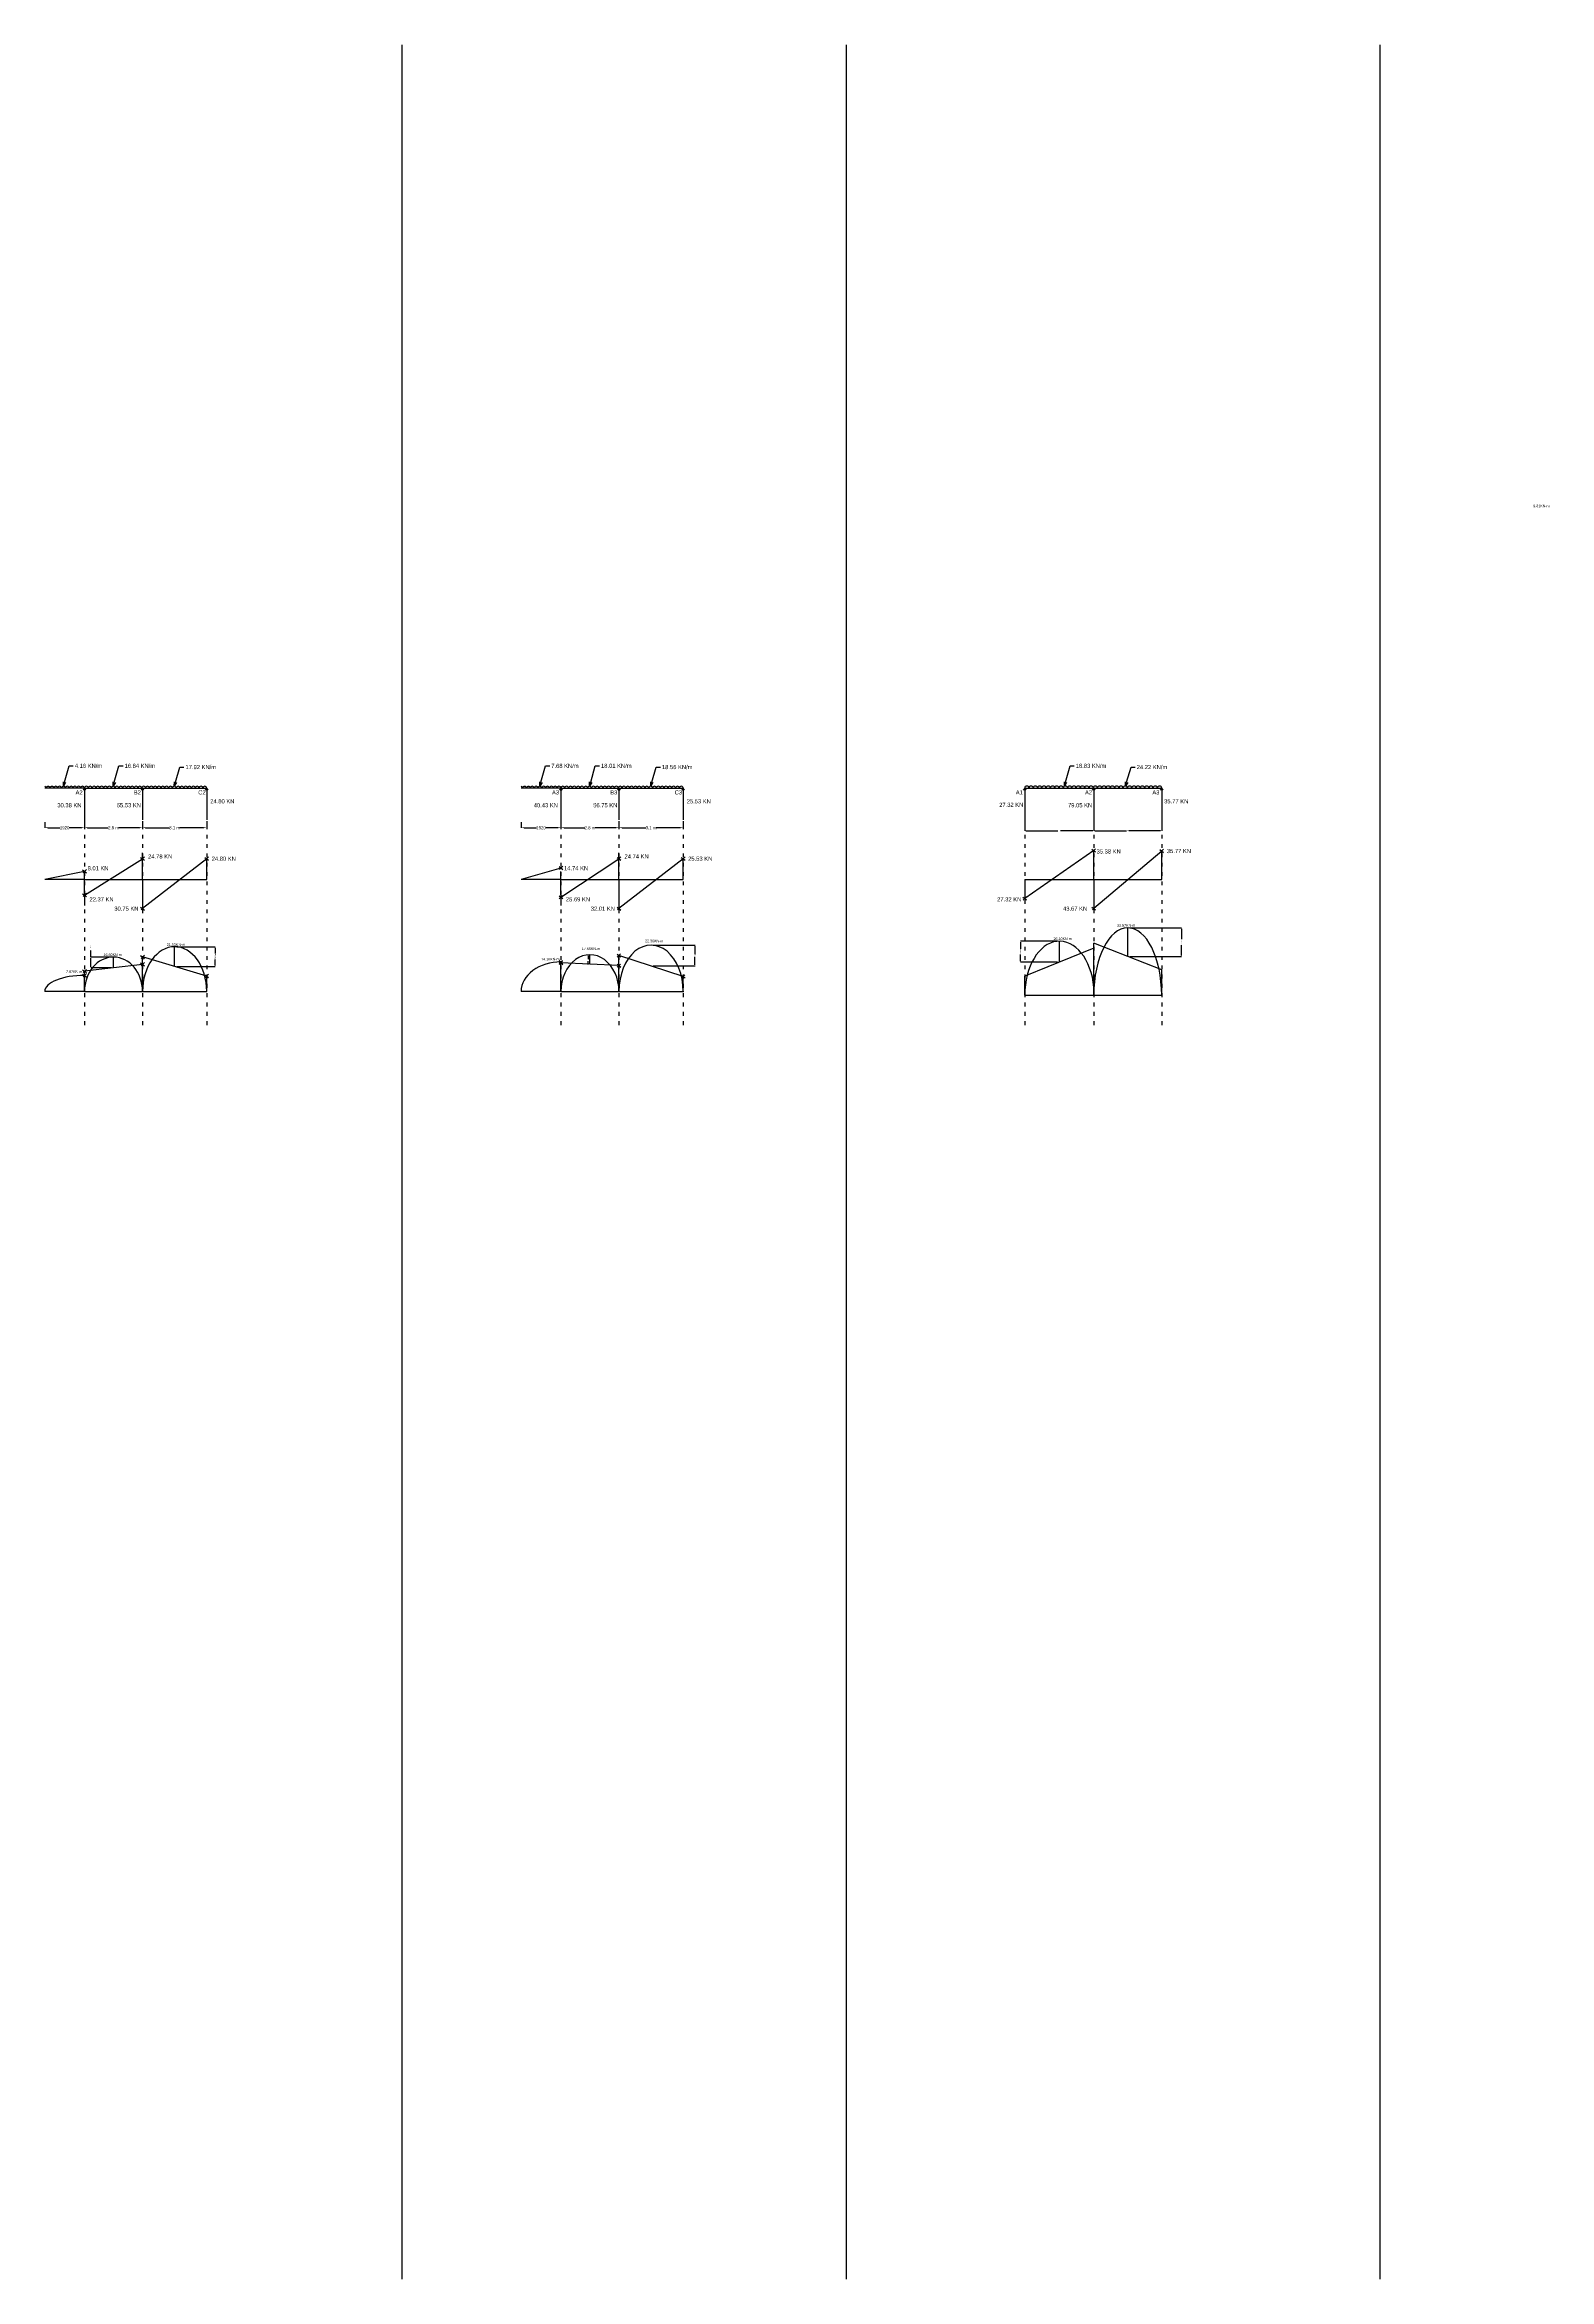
# Model space of a CAD drawing. Header units: millimetres. Extents: x 0 to 1679650, y -107560 to 692040.
# Drawn here: x 91920 to 164524, y 198350 to 306180 of the extents above; entities that cross this region are included whole.
import ezdxf
from ezdxf import colors
from ezdxf.entities.mleader import LeaderData, LeaderLine
from ezdxf.math import Vec2, Vec3

# ---------------------------------------------------------------- set-up
doc = ezdxf.new("R2010")
doc.units = ezdxf.units.MM
doc.linetypes.add('ACAD_ISO03W100', pattern=[30, 12, -18])
doc.styles.get("Standard").update_dxf_attribs({"font": 'arial.ttf'})
doc.dimstyles.new('ISO-25', dxfattribs={"dimtxt": 40, "dimasz": 50, "dimexe": 1.25, "dimexo": 100, "dimtad": 0, "dimdec": 0, "dimtxsty": 'Standard', "dimcen": 2.5, "dimadec": 0, "dimazin": 0, "dimtfac": 1, "dimtdec": 0, "dimtmove": 0, "dimatfit": 3, "dimfxl": 1, "dimarcsym": 0})

# ---------------------------------------------------------------- blocks, each defined once
blk = doc.blocks.new('_Open30')
at = {"color": 0, "linetype": 'ByBlock', "lineweight": -2}
for p, q in [((-1, 0.27), (0, 0)), ((0, 0), (-1, -0.27)), ((0, 0), (-1, 0))]:
    blk.add_line(p, q, dxfattribs=at)
blk = doc.blocks.new('*D132')
at = {"color": 0, "lineweight": -2, "transparency": 16777216}
for p, q in [((93840, 268810), (93840, 268394)), ((96640, 268712), (96640, 268394)), ((93990, 268395), (94987, 268395)), ((96490, 268395), (95493, 268395))]:
    blk.add_line(p, q, dxfattribs=at)
at = {"color": 0, "transparency": 16777216}
for points in [[(93990, 268420), (93990, 268370), (93840, 268395)], [(96490, 268420), (96490, 268370), (96640, 268395)]]:
    blk.add_solid(points, dxfattribs=at)
at = {"layer": 'Defpoints', "color": 0, "transparency": 16777216}
for p in [(93840, 268910), (96640, 268812), (96640, 268395)]:
    blk.add_point(p, dxfattribs=at)
at = {"color": 0, "transparency": 16777216, "insert": (95240, 268395), "char_height": 150, "attachment_point": 5}
blk.add_mtext('2.8 m', dxfattribs=at)
blk = doc.blocks.new('*D133')
at = {"color": 0, "lineweight": -2, "transparency": 16777216}
for p, q in [((96640, 268712), (96640, 268394)), ((99740, 268712), (99740, 268394)), ((96790, 268395), (97938, 268395)), ((99590, 268395), (98442, 268395))]:
    blk.add_line(p, q, dxfattribs=at)
at = {"color": 0, "transparency": 16777216}
for points in [[(96790, 268420), (96790, 268370), (96640, 268395)], [(99590, 268420), (99590, 268370), (99740, 268395)]]:
    blk.add_solid(points, dxfattribs=at)
at = {"layer": 'Defpoints', "color": 0, "transparency": 16777216}
for p in [(96640, 268812), (99740, 268812), (99740, 268395)]:
    blk.add_point(p, dxfattribs=at)
at = {"color": 0, "transparency": 16777216, "insert": (98190, 268395), "char_height": 150, "attachment_point": 5}
blk.add_mtext('3.1 m', dxfattribs=at)
blk = doc.blocks.new('*D134')
at = {"color": 0, "lineweight": -2, "transparency": 16777216}
for p, q in [((91920, 268670), (91920, 268394)), ((93840, 268810), (93840, 268394)), ((92070, 268395), (92663, 268395)), ((93690, 268395), (93097, 268395))]:
    blk.add_line(p, q, dxfattribs=at)
at = {"color": 0, "transparency": 16777216}
for points in [[(92070, 268420), (92070, 268370), (91920, 268395)], [(93690, 268420), (93690, 268370), (93840, 268395)]]:
    blk.add_solid(points, dxfattribs=at)
at = {"layer": 'Defpoints', "color": 0, "transparency": 16777216}
for p in [(91920, 268770), (93840, 268910), (91920, 268395)]:
    blk.add_point(p, dxfattribs=at)
at = {"color": 0, "transparency": 16777216, "insert": (92880, 268395), "char_height": 150, "attachment_point": 5}
blk.add_mtext('1920', dxfattribs=at)
blk = doc.blocks.new('*D135')
at = {"color": 0, "lineweight": -2, "transparency": 16777216}
for p, q in [((95140, 262150), (94139, 262150)), ((94140, 262150), (94140, 262464)), ((94140, 261687), (94140, 262100)), ((95140, 261637), (94139, 261637))]:
    blk.add_line(p, q, dxfattribs=at)
at = {"color": 0, "transparency": 16777216}
for points in [[(94132, 262100), (94148, 262100), (94140, 262150)], [(94132, 261687), (94148, 261687), (94140, 261637)]]:
    blk.add_solid(points, dxfattribs=at)
at = {"layer": 'Defpoints', "color": 0, "transparency": 16777216}
for p in [(94140, 262150), (95240, 262150), (95240, 261637)]:
    blk.add_point(p, dxfattribs=at)
at = {"color": 0, "transparency": 16777216, "insert": (94140, 262607), "char_height": 40, "attachment_point": 5, "rotation": 90}
blk.add_mtext('5.14KN-m', dxfattribs=at)
blk = doc.blocks.new('*D136')
at = {"color": 0, "lineweight": -2, "transparency": 16777216}
for p, q in [((98290, 262653), (100151, 262653)), ((100150, 262603), (100150, 262318)), ((100150, 261748), (100150, 262032)), ((98290, 261698), (100151, 261698))]:
    blk.add_line(p, q, dxfattribs=at)
at = {"color": 0, "transparency": 16777216}
for points in [[(100142, 262603), (100158, 262603), (100150, 262653)], [(100142, 261748), (100158, 261748), (100150, 261698)]]:
    blk.add_solid(points, dxfattribs=at)
at = {"layer": 'Defpoints', "color": 0, "transparency": 16777216}
for p in [(98190, 262653), (100150, 262653), (98190, 261698)]:
    blk.add_point(p, dxfattribs=at)
at = {"color": 0, "transparency": 16777216, "insert": (100150, 262175), "char_height": 40, "attachment_point": 5, "rotation": 90}
blk.add_mtext('9.56KN-m', dxfattribs=at)
blk = doc.blocks.new('*D137')
at = {"color": 0, "lineweight": -2, "transparency": 16777216}
for p, q in [((116830, 268810), (116830, 268394)), ((119630, 268712), (119630, 268394)), ((116980, 268395), (117977, 268395)), ((119480, 268395), (118483, 268395))]:
    blk.add_line(p, q, dxfattribs=at)
at = {"color": 0, "transparency": 16777216}
for points in [[(116980, 268420), (116980, 268370), (116830, 268395)], [(119480, 268420), (119480, 268370), (119630, 268395)]]:
    blk.add_solid(points, dxfattribs=at)
at = {"layer": 'Defpoints', "color": 0, "transparency": 16777216}
for p in [(116830, 268910), (119630, 268812), (119630, 268395)]:
    blk.add_point(p, dxfattribs=at)
at = {"color": 0, "transparency": 16777216, "insert": (118230, 268395), "char_height": 150, "attachment_point": 5}
blk.add_mtext('2.8 m', dxfattribs=at)
blk = doc.blocks.new('*D138')
at = {"color": 0, "lineweight": -2, "transparency": 16777216}
for p, q in [((119630, 268712), (119630, 268394)), ((122730, 268712), (122730, 268394)), ((119780, 268395), (120928, 268395)), ((122580, 268395), (121432, 268395))]:
    blk.add_line(p, q, dxfattribs=at)
at = {"color": 0, "transparency": 16777216}
for points in [[(119780, 268420), (119780, 268370), (119630, 268395)], [(122580, 268420), (122580, 268370), (122730, 268395)]]:
    blk.add_solid(points, dxfattribs=at)
at = {"layer": 'Defpoints', "color": 0, "transparency": 16777216}
for p in [(119630, 268812), (122730, 268812), (122730, 268395)]:
    blk.add_point(p, dxfattribs=at)
at = {"color": 0, "transparency": 16777216, "insert": (121180, 268395), "char_height": 150, "attachment_point": 5}
blk.add_mtext('3.1 m', dxfattribs=at)
blk = doc.blocks.new('*D139')
at = {"color": 0, "lineweight": -2, "transparency": 16777216}
for p, q in [((114910, 268670), (114910, 268394)), ((116830, 268810), (116830, 268394)), ((115060, 268395), (115653, 268395)), ((116680, 268395), (116087, 268395))]:
    blk.add_line(p, q, dxfattribs=at)
at = {"color": 0, "transparency": 16777216}
for points in [[(115060, 268420), (115060, 268370), (114910, 268395)], [(116680, 268420), (116680, 268370), (116830, 268395)]]:
    blk.add_solid(points, dxfattribs=at)
at = {"layer": 'Defpoints', "color": 0, "transparency": 16777216}
for p in [(114910, 268770), (116830, 268910), (114910, 268395)]:
    blk.add_point(p, dxfattribs=at)
at = {"color": 0, "transparency": 16777216, "insert": (115870, 268395), "char_height": 150, "attachment_point": 5}
blk.add_mtext('1920', dxfattribs=at)
blk = doc.blocks.new('*D140')
at = {"color": 0, "lineweight": -2, "transparency": 16777216}
for p, q in [((121280, 262730), (123301, 262730)), ((123300, 262680), (123300, 262293)), ((123300, 261774), (123300, 262161)), ((121280, 261724), (123301, 261724))]:
    blk.add_line(p, q, dxfattribs=at)
at = {"color": 0, "transparency": 16777216}
for points in [[(123292, 262680), (123308, 262680), (123300, 262730)], [(123292, 261774), (123308, 261774), (123300, 261724)]]:
    blk.add_solid(points, dxfattribs=at)
at = {"layer": 'Defpoints', "color": 0, "transparency": 16777216}
for p in [(121180, 262730), (121180, 261724), (123300, 261724)]:
    blk.add_point(p, dxfattribs=at)
at = {"color": 0, "transparency": 16777216, "insert": (123300, 262227), "char_height": 40, "attachment_point": 5, "rotation": 90}
blk.add_mtext('10.07', dxfattribs=at)
blk = doc.blocks.new('*D141')
at = {"color": 0, "lineweight": -2, "transparency": 16777216}
for p, q in [((118130, 262265), (118139, 262265)), ((118140, 262215), (118140, 262050)), ((118130, 261805), (118139, 261805)), ((118140, 261855), (118140, 261950))]:
    blk.add_line(p, q, dxfattribs=at)
at = {"color": 0, "transparency": 16777216}
for points in [[(118132, 262215), (118148, 262215), (118140, 262265)], [(118132, 261855), (118148, 261855), (118140, 261805)]]:
    blk.add_solid(points, dxfattribs=at)
at = {"layer": 'Defpoints', "color": 0, "transparency": 16777216}
for p in [(118230, 262265), (118140, 261805), (118230, 261805)]:
    blk.add_point(p, dxfattribs=at)
at = {"color": 0, "transparency": 16777216, "insert": (118140, 262000), "char_height": 40, "attachment_point": 5, "rotation": 90}
blk.add_mtext('4.61', dxfattribs=at)
blk = doc.blocks.new('*D142')
at = {"color": 0, "lineweight": -2, "transparency": 16777216}
for p, q in [((139210, 268855), (139210, 268249)), ((142540, 268855), (142540, 268249)), ((139260, 268250), (140815, 268250)), ((142490, 268250), (140935, 268250))]:
    blk.add_line(p, q, dxfattribs=at)
at = {"color": 0, "transparency": 16777216}
for points in [[(139260, 268258), (139260, 268242), (139210, 268250)], [(142490, 268258), (142490, 268242), (142540, 268250)]]:
    blk.add_solid(points, dxfattribs=at)
at = {"layer": 'Defpoints', "color": 0, "transparency": 16777216}
for p in [(139210, 268955), (142540, 268955), (142540, 268250)]:
    blk.add_point(p, dxfattribs=at)
at = {"color": 0, "transparency": 16777216, "insert": (140875, 268250), "char_height": 40, "attachment_point": 5}
blk.add_mtext('3330', dxfattribs=at)
blk = doc.blocks.new('*D143')
at = {"color": 0, "lineweight": -2, "transparency": 16777216}
for p, q in [((142540, 268855), (142540, 268249)), ((145820, 268760), (145820, 268249)), ((142590, 268250), (144120, 268250)), ((145770, 268250), (144240, 268250))]:
    blk.add_line(p, q, dxfattribs=at)
at = {"color": 0, "transparency": 16777216}
for points in [[(142590, 268258), (142590, 268242), (142540, 268250)], [(145770, 268258), (145770, 268242), (145820, 268250)]]:
    blk.add_solid(points, dxfattribs=at)
at = {"layer": 'Defpoints', "color": 0, "transparency": 16777216}
for p in [(142540, 268955), (145820, 268860), (145820, 268250)]:
    blk.add_point(p, dxfattribs=at)
at = {"color": 0, "transparency": 16777216, "insert": (144180, 268250), "char_height": 40, "attachment_point": 5}
blk.add_mtext('3280', dxfattribs=at)
blk = doc.blocks.new('*D144')
at = {"color": 0, "lineweight": -2, "transparency": 16777216}
for p, q in [((140790, 262920), (139012, 262920)), ((139013, 262870), (139013, 262553)), ((139013, 261961), (139013, 262278)), ((140790, 261911), (139012, 261911))]:
    blk.add_line(p, q, dxfattribs=at)
at = {"color": 0, "transparency": 16777216}
for points in [[(139005, 262870), (139021, 262870), (139013, 262920)], [(139005, 261961), (139021, 261961), (139013, 261911)]]:
    blk.add_solid(points, dxfattribs=at)
at = {"layer": 'Defpoints', "color": 0, "transparency": 16777216}
for p in [(140890, 262920), (139013, 261911), (140890, 261911)]:
    blk.add_point(p, dxfattribs=at)
at = {"color": 0, "transparency": 16777216, "insert": (139013, 262416), "char_height": 40, "attachment_point": 5, "rotation": 90}
blk.add_mtext('10.09KN-m', dxfattribs=at)
blk = doc.blocks.new('*D145')
at = {"color": 0, "lineweight": -2, "transparency": 16777216}
for p, q in [((144280, 263567), (146781, 263567)), ((146780, 263517), (146780, 263010)), ((144280, 262179), (146781, 262179)), ((146780, 262229), (146780, 262736))]:
    blk.add_line(p, q, dxfattribs=at)
at = {"color": 0, "transparency": 16777216}
for points in [[(146772, 263517), (146788, 263517), (146780, 263567)], [(146772, 262229), (146788, 262229), (146780, 262179)]]:
    blk.add_solid(points, dxfattribs=at)
at = {"layer": 'Defpoints', "color": 0, "transparency": 16777216}
for p in [(144180, 263567), (144180, 262179), (146780, 262179)]:
    blk.add_point(p, dxfattribs=at)
at = {"color": 0, "transparency": 16777216, "insert": (146780, 262873), "char_height": 40, "attachment_point": 5, "rotation": 90}
blk.add_mtext('13.88KN-m', dxfattribs=at)

msp = doc.modelspace()

# ---------------------------------------------------------------- linework, layer by layer
for p, q in [((109150, 306180), (109150, 198350)), ((130600, 306180), (130600, 198350)), ((156340, 306180), (156340, 198350)), ((93840, 270305), (91920, 270305)), ((93840, 270305), (99740, 270305)), ((93840, 270305), (93840, 268955)), ((96640, 270305), (96640, 268955)), ((99740, 270305), (99740, 268955)), ((116830, 270305), (114910, 270305)), ((116830, 270305), (122730, 270305)), ((116830, 270305), (116830, 268955)), ((119630, 270305), (119630, 268955)), ((122730, 270305), (122730, 268955)), ((139210, 270305), (139210, 268955)), ((139210, 270305), (145820, 270305)), ((142540, 270305), (142540, 268955)), ((145820, 270305), (145820, 268955)), ((93750, 266357.5), (93930, 266222.5)), ((93772.5, 266222.5), (93930, 266380)), ((93840, 265140), (96640, 266893.4)), ((96550, 266960.9), (96730, 266825.9)), ((96572.5, 266825.9), (96730, 266983.4)), ((96640, 265890), (96640, 267180)), ((99740, 266893.4), (96640, 264490)), ((99650, 266960.9), (99830, 266825.9)), ((99672.5, 266825.9), (99830, 266983.4)), ((99740, 265890), (99740, 266893.4)), ((116830, 266450), (114910, 265890)), ((116740, 266517.5), (116920, 266382.5)), ((116762.5, 266382.5), (116920, 266540)), ((116830, 265040), (119630, 266893.4)), ((116830, 266450), (116830, 266450)), ((119540, 266960.9), (119720, 266825.9)), ((119562.5, 266825.9), (119720, 266983.4)), ((119630, 265890), (119630, 267180)), ((122730, 266893.4), (119630, 264490)), ((122640, 266960.9), (122820, 266825.9)), ((122662.5, 266825.9), (122820, 266983.4)), ((122730, 265890), (122730, 266893.4)), ((142540, 267290), (139210, 264980)), ((142452.2, 267359.7), (142632.2, 267224.7)), ((142474.7, 267224.7), (142632.2, 267382.2)), ((142540, 265890), (142540, 267290)), ((145820, 267270), (142540, 264490)), ((145733.4, 267340.9), (145913.4, 267205.9)), ((145755.9, 267205.9), (145913.4, 267363.4)), ((145820, 265890), (145820, 267270)), ((93840, 266290), (91920, 265890)), ((93840, 265890), (91920, 265890)), ((93840, 265140), (93840, 266290)), ((93840, 266290), (93840, 266290)), ((93840, 265890), (99740, 265890)), ((96640, 265890), (96640, 264490)), ((116830, 265890), (114910, 265890)), ((116830, 265140), (116830, 266290)), ((116830, 265890), (122730, 265890)), ((119630, 265890), (119630, 264490)), ((139210, 265890), (145820, 265890)), ((139210, 265890), (139210, 264980)), ((142540, 265890), (142540, 264490)), ((93750, 265207.5), (93930, 265072.5)), ((93772.5, 265072.5), (93930, 265230)), ((93840, 265140), (93840, 264640.3)), ((96550, 264557.5), (96730, 264422.5)), ((96575.9, 264425.9), (96733.4, 264583.4)), ((116740, 265107.5), (116920, 264972.5)), ((116751.2, 264961.2), (116908.8, 265118.8)), ((116830, 265140), (116830, 264640.3)), ((119540, 264557.5), (119720, 264422.5)), ((119565.9, 264425.9), (119723.4, 264583.4)), ((139120, 265047.5), (139300, 264912.5)), ((139131.2, 264901.2), (139288.8, 265058.8)), ((142453.4, 264560.9), (142633.4, 264425.9)), ((142475.9, 264425.9), (142633.4, 264583.4)), ((144180, 262179), (144180, 263567)), ((95240, 261636.5), (95240, 262150)), ((96550, 262227.5), (96730, 262092.5)), ((96572.5, 262092.5), (96730, 262250)), ((96640, 260500), (96640, 262160)), ((99740, 261235), (96640, 262160)), ((98190, 261697.5), (98190, 262653)), ((118230, 261804.5), (118230, 262265)), ((119540, 262293.5), (119720, 262158.5)), ((119551.2, 262147.2), (119708.8, 262304.8)), ((119630, 260500), (119630, 262226)), ((122730, 261221), (119630, 262226)), ((142540, 262582), (139210, 261240)), ((140890, 261911), (140890, 262920)), ((142540, 260310), (142540, 262828)), ((145820, 261530), (142540, 262828)), ((93750, 261537.5), (93930, 261402.5)), ((93750, 261334.5), (93930, 261199.5)), ((93772.5, 261402.5), (93930, 261560)), ((93772.5, 261199.5), (93930, 261357)), ((96640, 261803), (93840, 261470)), ((93840, 260500), (93840, 261470)), ((96550, 261870.5), (96730, 261735.5)), ((96572.5, 261735.5), (96730, 261893)), ((99650, 261302.5), (99830, 261167.5)), ((99672.5, 261167.5), (99830, 261325)), ((99740, 260500), (99740, 261235)), ((116740, 261983.5), (116920, 261848.5)), ((116740, 261937.5), (116920, 261802.5)), ((116751.2, 261837.2), (116908.8, 261994.8)), ((116751.2, 261791.2), (116908.8, 261948.8)), ((116830, 260500), (116830, 261916)), ((119630, 261739), (116830, 261870)), ((119540, 261806.5), (119720, 261671.5)), ((119551.2, 261660.2), (119708.8, 261817.8)), ((122640, 261288.5), (122820, 261153.5)), ((122651.2, 261142.2), (122808.8, 261299.8)), ((122730, 260500), (122730, 261221)), ((139210, 260310), (139210, 261240)), ((145820, 260310), (145820, 261530)), ((93840, 260500), (91920, 260500)), ((93840, 260500), (99740, 260500)), ((96640, 260500), (99740, 260500)), ((116830, 260500), (114910, 260500)), ((116830, 260500), (122730, 260500)), ((139210, 260310), (142540, 260310)), ((142540, 260310), (145820, 260310))]:
    msp.add_line(p, q)
at = {"linetype": 'ACAD_ISO03W100', "ltscale": 15}
for p, q in [((93840, 268955), (93840, 258850)), ((96640, 268955), (96640, 258850)), ((99740, 268955), (99740, 258850)), ((116830, 268955), (116830, 258850)), ((119630, 268955), (119630, 258850)), ((122730, 268955), (122730, 258850)), ((139210, 268955), (139210, 258850)), ((142540, 268955), (142540, 258850)), ((145820, 268955), (145820, 258850))]:
    msp.add_line(p, q, dxfattribs=at)
for points in [[(93910, 270200), (93840, 270305), (93770, 270210)], [(96710, 270200), (96640, 270305), (96570, 270210)], [(99810, 270200), (99740, 270305), (99670, 270210)], [(116900, 270200), (116830, 270305), (116760, 270210)], [(119700, 270200), (119630, 270305), (119560, 270210)], [(122800, 270200), (122730, 270305), (122660, 270210)], [(139280, 270200), (139210, 270305), (139140, 270210)], [(142610, 270200), (142540, 270305), (142470, 270210)], [(145890, 270200), (145820, 270305), (145750, 270210)]]:
    msp.add_lwpolyline(points)
for centre, radius, end in [((91903.5, 270297.6), 92.2, 79.673338), ((92087.8, 270297.6), 92.2, 180), ((92272.2, 270297.6), 92.2, 180), ((92456.9, 270305), 92.2, 180), ((92641.3, 270305), 92.2, 180), ((92825.6, 270305), 92.2, 180), ((93010, 270305), 92.2, 180), ((93194.4, 270305), 92.2, 180), ((93378.8, 270305), 92.2, 180), ((93563.1, 270305), 92.2, 180), ((93747.5, 270305), 92.2, 180), ((93932.2, 270305), 92.2, 180), ((94116.6, 270305), 92.2, 180), ((94300.9, 270305), 92.2, 180), ((94485.3, 270305), 92.2, 180), ((94669.7, 270305), 92.2, 180), ((94854.1, 270305), 92.2, 180), ((95038.4, 270305), 92.2, 180), ((95222.8, 270305), 92.2, 180), ((95407.2, 270305), 92.2, 180), ((95591.6, 270305), 92.2, 180), ((95775.9, 270305), 92.2, 180), ((95960.3, 270305), 92.2, 180), ((96144.7, 270305), 92.2, 180), ((96329.1, 270305), 92.2, 180), ((96513.4, 270305), 92.2, 180), ((96697.8, 270305), 92.2, 180), ((96882.2, 270305), 92.2, 180), ((97066.6, 270305), 92.2, 180), ((97250.9, 270305), 92.2, 180), ((97435.3, 270305), 92.2, 180), ((97619.7, 270305), 92.2, 180), ((97804.1, 270305), 92.2, 180), ((97988.4, 270305), 92.2, 180), ((98172.8, 270305), 92.2, 180), ((98357.2, 270305), 92.2, 180), ((98541.6, 270305), 92.2, 180), ((98725.9, 270305), 92.2, 180), ((98910.3, 270305), 92.2, 180), ((99094.7, 270305), 92.2, 180), ((99279.1, 270305), 92.2, 180), ((99463.4, 270305), 92.2, 180), ((99647.8, 270305), 92.2, 180), ((114893.5, 270297.6), 92.2, 79.673338), ((115077.8, 270297.6), 92.2, 180), ((115262.2, 270297.6), 92.2, 180), ((115446.9, 270305), 92.2, 180), ((115631.3, 270305), 92.2, 180), ((115815.6, 270305), 92.2, 180), ((116000, 270305), 92.2, 180), ((116184.4, 270305), 92.2, 180), ((116368.8, 270305), 92.2, 180), ((116553.1, 270305), 92.2, 180), ((116737.5, 270305), 92.2, 180), ((116922.2, 270305), 92.2, 180), ((117106.6, 270305), 92.2, 180), ((117290.9, 270305), 92.2, 180), ((117475.3, 270305), 92.2, 180), ((117659.7, 270305), 92.2, 180), ((117844.1, 270305), 92.2, 180), ((118028.4, 270305), 92.2, 180), ((118212.8, 270305), 92.2, 180), ((118397.2, 270305), 92.2, 180), ((118581.6, 270305), 92.2, 180), ((118765.9, 270305), 92.2, 180), ((118950.3, 270305), 92.2, 180), ((119134.7, 270305), 92.2, 180), ((119319.1, 270305), 92.2, 180), ((119503.4, 270305), 92.2, 180), ((119687.8, 270305), 92.2, 180), ((119872.2, 270305), 92.2, 180), ((120056.6, 270305), 92.2, 180), ((120240.9, 270305), 92.2, 180), ((120425.3, 270305), 92.2, 180), ((120609.7, 270305), 92.2, 180), ((120794.1, 270305), 92.2, 180), ((120978.4, 270305), 92.2, 180), ((121162.8, 270305), 92.2, 180), ((121347.2, 270305), 92.2, 180), ((121531.6, 270305), 92.2, 180), ((121715.9, 270305), 92.2, 180), ((121900.3, 270305), 92.2, 180), ((122084.7, 270305), 92.2, 180), ((122269.1, 270305), 92.2, 180), ((122453.4, 270305), 92.2, 180), ((122637.8, 270305), 92.2, 180), ((139313.3, 270305), 103.3, 180), ((139519.8, 270305), 103.3, 180), ((139726.4, 270305), 103.3, 180), ((139933, 270305), 103.3, 180), ((140139.5, 270305), 103.3, 180), ((140346.1, 270305), 103.3, 180), ((140552.7, 270305), 103.3, 180), ((140759.2, 270305), 103.3, 180), ((140965.8, 270305), 103.3, 180), ((141172.3, 270305), 103.3, 180), ((141378.9, 270305), 103.3, 180), ((141585.5, 270305), 103.3, 180), ((141792, 270305), 103.3, 180), ((141998.6, 270305), 103.3, 180), ((142205.2, 270305), 103.3, 180), ((142411.7, 270305), 103.3, 180), ((142618.3, 270305), 103.3, 180), ((142824.8, 270305), 103.3, 180), ((143031.4, 270305), 103.3, 180), ((143238, 270305), 103.3, 180), ((143444.5, 270305), 103.3, 180), ((143651.1, 270305), 103.3, 180), ((143857.7, 270305), 103.3, 180), ((144064.2, 270305), 103.3, 180), ((144270.8, 270305), 103.3, 180), ((144477.3, 270305), 103.3, 180), ((144683.9, 270305), 103.3, 180), ((144890.5, 270305), 103.3, 180), ((145097, 270305), 103.3, 180), ((145303.6, 270305), 103.3, 180), ((145510.2, 270305), 103.3, 180), ((145716.7, 270305), 103.3, 180)]:
    msp.add_arc(centre, radius, 0, end)
for centre, major_axis, ratio, start_param, end_param in [((144180, 260310), (0, -3257), 0.50353086, 1.57079633, 4.71238898), ((95240, 260500), (0, -1650), 0.84848485, 1.57079633, 4.71238898), ((98190, 260500), (0, -2153), 0.71992569, 1.57079633, 4.71238898), ((118230, 260500), (0, -1765), 0.79320113, 7.85398163, 10.99557429), ((121180, 260500), (0, -2230), 0.69506726, 7.85398163, 10.99557429), ((140890, 260310), (0, -2610), 0.64367816, 1.71796557, 4.71238898), ((93840, 260500), (-1920, 0), 0.39947917, 4.71238898, 6.28318531), ((116830, 260500), (-1920, 0), 0.7375, 4.71238898, 6.28318531)]:
    msp.add_ellipse(centre, major_axis=major_axis, ratio=ratio, start_param=start_param, end_param=end_param)
msp.add_point((122730, 260500))

# ---------------------------------------------------------------- texts
for s, height, p in [('9.81KN-m', 125, (163750, 283860)), ('30.38 KN', 200, (92530, 269380)), ('A2', 200, (93410, 270000)), ('55.53 KN', 200, (95400, 269380)), ('B2', 200, (96220, 270000)), ('C2', 200, (99330, 270000)), ('24.80 KN', 200, (99910, 269570)), ('40.43 KN', 200, (115520, 269380)), ('A3', 200, (116400, 270000)), ('56.75 KN', 200, (118390, 269380)), ('B3', 200, (119210, 270000)), ('C3', 200, (122320, 270000)), ('25.53 KN', 200, (122900, 269570)), ('27.32 KN', 200, (137980, 269400)), ('A1', 200, (138780, 270000)), ('79.05 KN', 200, (141300, 269380)), ('A2', 200, (142120, 270000)), ('A3', 200, (145370, 270000)), ('35.77 KN', 200, (145940, 269570)), ('8.01 KN', 200, (93990, 266340)), ('24.78 KN', 200, (96910, 266910)), ('24.80 KN', 200, (99980, 266800)), ('14.74 KN', 200, (116980, 266340)), ('24.74 KN', 200, (119900, 266910)), ('25.53 KN', 200, (122970, 266800)), ('35.38 KN', 200, (142680, 267150)), ('35.77 KN', 200, (146070, 267170)), ('22.37 KN', 200, (94080, 264840)), ('30.75 KN', 200, (95280, 264390)), ('25.69 KN', 200, (117070, 264840)), ('32.01 KN', 200, (118270, 264390)), ('27.32 KN', 200, (137880, 264840)), ('43.67 KN', 200, (141060, 264390)), ('32.57KN-m', 125, (143667.4, 263617.3)), ('16.50KN-m', 125, (94760, 262203.9)), ('21.53KN-m', 125, (97810, 262693.9)), ('14.16KN-m', 125, (115880, 261990)), ('17.65KN-m', 125, (117840.1, 262490)), ('22.30KN-m', 125, (120890.1, 262867.9)), ('26.10KN-m', 125, (140600, 262975)), ('7.67KN-m', 125, (92950, 261383.9))]:
    msp.add_text(s, height=height, rotation=0.175557).set_placement(p)

# ---------------------------------------------------------------- dimensions: what is measured, and where the dimension line sits
for base, p1, p2, override, picture, middle in [((91920, 268395), (93840, 268910), (91920, 268770), {"dimtxt": 150, "dimasz": 150, "dimtmove": 1}, '*D134', (92880, 268395)), ((114910, 268395), (116830, 268910), (114910, 268770), {"dimtxt": 150, "dimasz": 150, "dimtmove": 1}, '*D139', (115870, 268395)), ((145820, 268250), (142540, 268955), (145820, 268860), {"dimtmove": 1}, '*D143', (144180, 268250))]:
    dim = msp.add_linear_dim(base=base, p1=p1, p2=p2, dimstyle='ISO-25', override=override)
    dim.commit()
    dim.dimension.update_dxf_attribs({"geometry": picture, "text_midpoint": middle})
for base, p1, p2, text, override, picture, middle in [((96640, 268395), (93840, 268910), (96640, 268811.9), '2.8 m', {"dimtxt": 150, "dimasz": 150}, '*D132', (95240, 268395)), ((99740, 268395), (96640, 268811.9), (99740, 268811.9), '3.1 m', {"dimtxt": 150, "dimasz": 150, "dimtmove": 1}, '*D133', (98190, 268395)), ((119630, 268395), (116830, 268910), (119630, 268811.9), '2.8 m', {"dimtxt": 150, "dimasz": 150}, '*D137', (118230, 268395)), ((122730, 268395), (119630, 268811.9), (122730, 268811.9), '3.1 m', {"dimtxt": 150, "dimasz": 150, "dimtmove": 1}, '*D138', (121180, 268395))]:
    dim = msp.add_linear_dim(base=base, p1=p1, p2=p2, text=text, dimstyle='ISO-25', override=override)
    dim.commit()
    dim.dimension.update_dxf_attribs({"geometry": picture, "text_midpoint": middle})
dim = msp.add_linear_dim(base=(142540, 268250), p1=(139210, 268955), p2=(142540, 268955), dimstyle='ISO-25')
dim.commit()
dim.dimension.update_dxf_attribs({"geometry": '*D142', "text_midpoint": (140875, 268250)})
for base, p1, p2, text, picture, middle in [((146780, 262179), (144180, 263567), (144180, 262179), '13.88KN-m', '*D145', (146780, 262873)), ((123300, 261723.5), (121180, 262730), (121180, 261723.5), '10.07', '*D140', (123300, 262226.8))]:
    dim = msp.add_linear_dim(base=base, p1=p1, p2=p2, angle=90, text=text, dimstyle='ISO-25')
    dim.commit()
    dim.dimension.update_dxf_attribs({"geometry": picture, "text_midpoint": middle})
for base, p1, p2, text, picture, middle in [((94139.9, 262150), (95240, 261636.5), (95240, 262150), '5.14KN-m', '*D135', (94139.9, 262607)), ((100150, 262653), (98190, 261697.5), (98190, 262653), '9.56KN-m', '*D136', (100150, 262175.3))]:
    dim = msp.add_linear_dim(base=base, p1=p1, p2=p2, angle=90, text=text, dimstyle='ISO-25', override={"dimgap": 20})
    dim.commit()
    dim.dimension.update_dxf_attribs({"geometry": picture, "text_midpoint": middle, "dimtype": 160})
dim = msp.add_linear_dim(base=(118140, 261804.5), p1=(118230, 262265), p2=(118230, 261804.5), angle=90, text='4.61', dimstyle='ISO-25')
dim.commit()
dim.dimension.update_dxf_attribs({"geometry": '*D141', "text_midpoint": (118140, 262000), "dimtype": 160})
dim = msp.add_aligned_dim(p1=(140890, 262920), p2=(140890, 261911), distance=-1876.9, text='10.09KN-m', dimstyle='ISO-25')
dim.commit()
dim.dimension.update_dxf_attribs({"geometry": '*D144', "text_midpoint": (139013.1, 262415.5)})

# ---------------------------------------------------------------- leaders
ml = msp.add_multileader_mtext('Standard')
ml.set_content('4.16 KN/m', color=256)
ml.set_leader_properties()
ml.set_arrow_properties(name='OPEN30')
ml.build(insert=Vec2(0, 0))
ml.multileader.update_dxf_attribs({"text_right_attachment_type": 2, "dogleg_length": 200, "arrow_head_size": 200})
ctx = ml.context
ctx.base_point, ctx.char_height, ctx.arrow_head_size, ctx.landing_gap_size, ctx.plane_origin = Vec3(93299.5, 271379.9), 200, 200, 75, Vec3(92822.3, 270397.1)
ctx.right_attachment = 2
notes = []
notes.append((ctx, [(0, (1, 1, 0), (93099.5, 271379.9), (1, 0), 200, [(0, [(92822.3, 270397.1)], 0, [])])]))
ctx.mtext.insert, ctx.mtext.line_spacing_factor, ctx.mtext.flow_direction = Vec3(93374.5, 271481.6), 1.2, 5
ml = msp.add_multileader_mtext('Standard')
ml.set_content('16.84 KN/m', color=256)
ml.set_leader_properties()
ml.set_arrow_properties(name='OPEN30')
ml.build(insert=Vec2(0, 0))
ml.multileader.update_dxf_attribs({"text_right_attachment_type": 2, "dogleg_length": 200, "arrow_head_size": 200})
ctx = ml.context
ctx.base_point, ctx.char_height, ctx.arrow_head_size, ctx.landing_gap_size, ctx.plane_origin = Vec3(95700, 271380), 200, 200, 75, Vec3(95222.8, 270397.2)
ctx.right_attachment = 2
notes.append((ctx, [(0, (1, 1, 0), (95500, 271380), (1, 0), 200, [(0, [(95222.8, 270397.2)], 0, [])])]))
ctx.mtext.insert, ctx.mtext.line_spacing_factor, ctx.mtext.flow_direction = Vec3(95775, 271481.7), 1.2, 5
ml = msp.add_multileader_mtext('Standard')
ml.set_content('17.92 KN/m', color=256)
ml.set_leader_properties()
ml.set_arrow_properties(name='OPEN30')
ml.build(insert=Vec2(0, 0))
ml.multileader.update_dxf_attribs({"text_right_attachment_type": 2, "dogleg_length": 200, "arrow_head_size": 200})
ctx = ml.context
ctx.base_point, ctx.char_height, ctx.arrow_head_size, ctx.landing_gap_size, ctx.plane_origin = Vec3(98640, 271320), 200, 200, 75, Vec3(98172.8, 270397.2)
ctx.right_attachment = 2
notes.append((ctx, [(0, (1, 1, 0), (98440, 271320), (1, 0), 200, [(0, [(98172.8, 270397.2)], 0, [])])]))
ctx.mtext.insert, ctx.mtext.line_spacing_factor, ctx.mtext.flow_direction = Vec3(98715, 271421.7), 1.2, 5
ml = msp.add_multileader_mtext('Standard')
ml.set_content('7.68 KN/m', color=256)
ml.set_leader_properties()
ml.set_arrow_properties(name='OPEN30')
ml.build(insert=Vec2(0, 0))
ml.multileader.update_dxf_attribs({"text_right_attachment_type": 2, "dogleg_length": 200, "arrow_head_size": 200})
ctx = ml.context
ctx.base_point, ctx.char_height, ctx.arrow_head_size, ctx.landing_gap_size, ctx.plane_origin = Vec3(116289.5, 271379.9), 200, 200, 75, Vec3(115812.3, 270397.1)
ctx.right_attachment = 2
notes.append((ctx, [(0, (1, 1, 0), (116089.5, 271379.9), (1, 0), 200, [(0, [(115812.3, 270397.1)], 0, [])])]))
ctx.mtext.insert, ctx.mtext.line_spacing_factor, ctx.mtext.flow_direction = Vec3(116364.5, 271481.6), 1.2, 5
ml = msp.add_multileader_mtext('Standard')
ml.set_content('18.01 KN/m', color=256)
ml.set_leader_properties()
ml.set_arrow_properties(name='OPEN30')
ml.build(insert=Vec2(0, 0))
ml.multileader.update_dxf_attribs({"text_right_attachment_type": 2, "dogleg_length": 200, "arrow_head_size": 200})
ctx = ml.context
ctx.base_point, ctx.char_height, ctx.arrow_head_size, ctx.landing_gap_size, ctx.plane_origin = Vec3(118690, 271380), 200, 200, 75, Vec3(118212.8, 270397.2)
ctx.right_attachment = 2
notes.append((ctx, [(0, (1, 1, 0), (118490, 271380), (1, 0), 200, [(0, [(118212.8, 270397.2)], 0, [])])]))
ctx.mtext.insert, ctx.mtext.line_spacing_factor, ctx.mtext.flow_direction = Vec3(118765, 271481.7), 1.2, 5
ml = msp.add_multileader_mtext('Standard')
ml.set_content('18.56 KN/m', color=256)
ml.set_leader_properties()
ml.set_arrow_properties(name='OPEN30')
ml.build(insert=Vec2(0, 0))
ml.multileader.update_dxf_attribs({"text_right_attachment_type": 2, "dogleg_length": 200, "arrow_head_size": 200})
ctx = ml.context
ctx.base_point, ctx.char_height, ctx.arrow_head_size, ctx.landing_gap_size, ctx.plane_origin = Vec3(121630, 271320), 200, 200, 75, Vec3(121162.8, 270397.2)
ctx.right_attachment = 2
notes.append((ctx, [(0, (1, 1, 0), (121430, 271320), (1, 0), 200, [(0, [(121162.8, 270397.2)], 0, [])])]))
ctx.mtext.insert, ctx.mtext.line_spacing_factor, ctx.mtext.flow_direction = Vec3(121705, 271421.7), 1.2, 5
ml = msp.add_multileader_mtext('Standard')
ml.set_content('18.83 KN/m', color=256)
ml.set_leader_properties()
ml.set_arrow_properties(name='OPEN30')
ml.build(insert=Vec2(0, 0))
ml.multileader.update_dxf_attribs({"text_right_attachment_type": 2, "dogleg_length": 200, "arrow_head_size": 200})
ctx = ml.context
ctx.base_point, ctx.char_height, ctx.arrow_head_size, ctx.landing_gap_size, ctx.plane_origin = Vec3(141600, 271380), 200, 200, 75, Vec3(141122.8, 270397.2)
ctx.right_attachment = 2
notes.append((ctx, [(0, (1, 1, 0), (141400, 271380), (1, 0), 200, [(0, [(141122.8, 270397.2)], 0, [])])]))
ctx.mtext.insert, ctx.mtext.line_spacing_factor, ctx.mtext.flow_direction = Vec3(141675, 271481.8), 1.2, 5
ml = msp.add_multileader_mtext('Standard')
ml.set_content('24.22 KN/m', color=256)
ml.set_leader_properties()
ml.set_arrow_properties(name='OPEN30')
ml.build(insert=Vec2(0, 0))
ml.multileader.update_dxf_attribs({"text_right_attachment_type": 2, "dogleg_length": 200, "arrow_head_size": 200})
ctx = ml.context
ctx.base_point, ctx.char_height, ctx.arrow_head_size, ctx.landing_gap_size, ctx.plane_origin = Vec3(144540, 271320), 200, 200, 75, Vec3(144072.8, 270397.2)
ctx.right_attachment = 2
notes.append((ctx, [(0, (1, 1, 0), (144340, 271320), (1, 0), 200, [(0, [(144072.8, 270397.2)], 0, [])])]))
ctx.mtext.insert, ctx.mtext.line_spacing_factor, ctx.mtext.flow_direction = Vec3(144615, 271421.7), 1.2, 5
for ctx, leaders in notes:
    for number, flags, end, landing, length, lines in leaders:
        leader = LeaderData()
        leader.index, (leader.has_last_leader_line, leader.has_dogleg_vector, leader.attachment_direction) = number, flags
        leader.last_leader_point, leader.dogleg_vector, leader.dogleg_length = Vec3(end), Vec3(landing), length
        for number, points, colour, breaks in lines:
            line = LeaderLine()
            line.index, line.vertices, line.color, line.breaks = number, Vec3.list(points), colors.encode_raw_color(colour), breaks
            leader.lines.append(line)
        ctx.leaders.append(leader)

doc.saveas('drawing.dxf')
